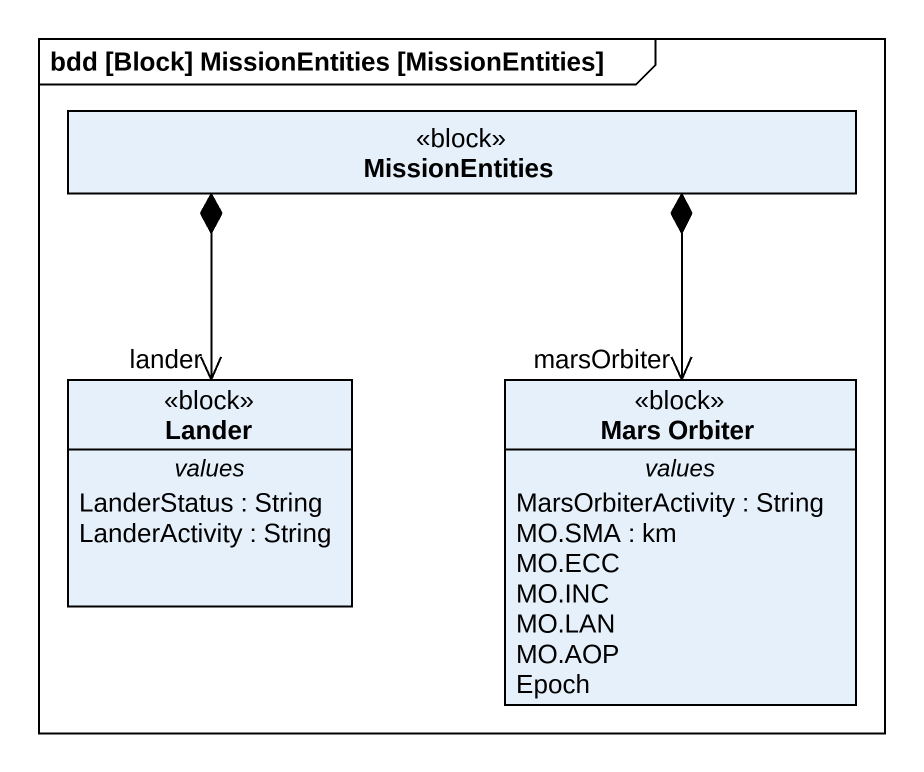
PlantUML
@startuml
mainframe bdd [Block] MissionEntities [MissionEntities]
hide circle
hide empty members
class MissionEntities <<block>>
class Lander <<block>> {
  -- values --
  LanderStatus : String
  LanderActivity : String
}
class "Mars Orbiter" as Mars_Orbiter <<block>> {
  -- values --
  MarsOrbiterActivity : String
  MO.SMA : km
  MO.ECC
  MO.INC
  MO.LAN
  MO.AOP
  Epoch
}
MissionEntities *--> "lander" Lander
MissionEntities *--> "marsOrbiter" Mars_Orbiter
@enduml
